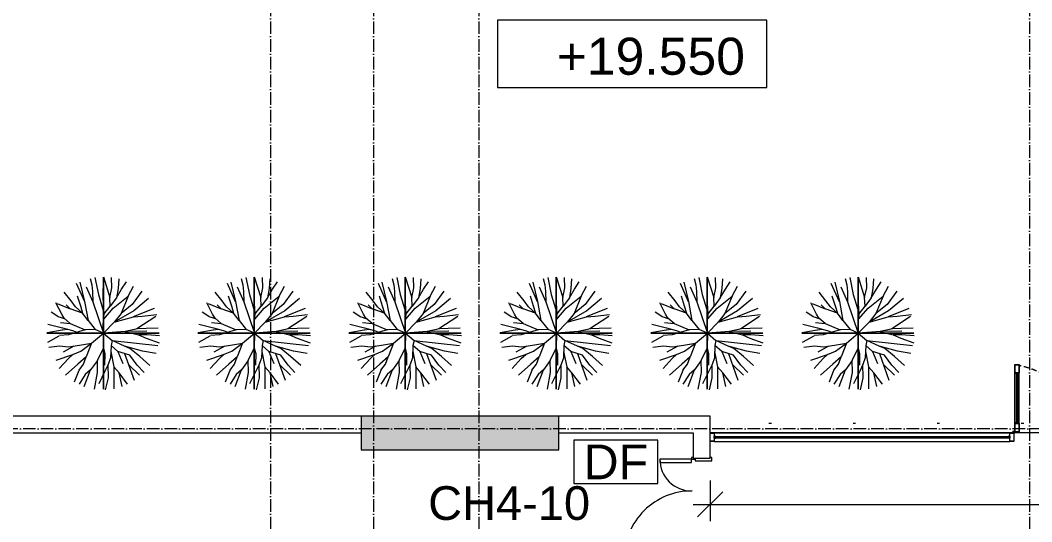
# Model space of a CAD drawing. Header units: millimetres. Extents: x -20215 to 101892, y -17414 to 45470.
# Drawn here: x 4999 to 17026, y 10345 to 16300 of the extents above; entities that cross this region are included whole.
import ezdxf
from ezdxf.enums import TextEntityAlignment as Align

# ---------------------------------------------------------------- set-up
doc = ezdxf.new("R2010")
doc.units = ezdxf.units.MM
doc.linetypes.add('Grid Line', pattern=[4.2, 3, -0.6, 0, -0.6])
doc.linetypes.add('HIDDEN2', pattern=[4.7625, 3.175, -1.5875])
for name, color, linetype, lineweight in [('CHU', 181, 'Continuous', 5), ('CUA', 31, 'Continuous', 9), ('DIM', 1, 'Continuous', 5), ('G-ANNO-DIMS', 111, 'Continuous', 5), ('G-IMPT', 8, 'Continuous', 5), ('L-SITE', 91, 'Continuous', 5), ('NET-CAT', 3, 'Continuous', 15), ('NET-THAY', 2, 'Continuous', 9), ('TRUC', 225, 'Continuous', 5), ('X-COT HAM$0$LC.HA', 8, 'Continuous', 9), ('Y-GHI CHU PCCC$0$Z-CT1-GHI CHU TT$0$KI-HIEU', 6, 'Continuous', 13)]:
    doc.layers.add(name, color=color, linetype=linetype, lineweight=lineweight)
doc.styles.add('Arial_1', font='arial_0.ttf', dxfattribs={"height": 400})
doc.styles.add('Arial_3', font='arial_0.ttf', dxfattribs={"height": 440})
doc.styles.add('Arial_5', font='arial_0.ttf', dxfattribs={"height": 400})
doc.styles.add('Y-GHI CHU PCCC$0$Arial', font='arial_0.ttf')
doc.dimstyles.new('Diagonal_-_2mm_Arial', dxfattribs={"dimscale": 304.8, "dimtxt": 408.10376, "dimasz": 0.984252, "dimexe": 0.656168, "dimexo": 4.593176, "dimgap": 0.098425, "dimtad": 1, "dimdec": 0, "dimzin": 0, "dimdsep": 46, "dimtxsty": 'Arial_1', "dimblk1": 'OBLIQUE', "dimblk2": 'OBLIQUE', "dimsah": 1, "dimcen": 0.09, "dimdle": 0.656168, "dimazin": 0, "dimtfac": 1, "dimtdec": 4, "dimtix": 1, "dimtmove": 0, "dimatfit": 3, "dimfxl": 0, "dimtvp": 1, "dimtolj": 1, "dimtzin": 0, "dimlwd": 9, "dimlwe": 9, "dimarcsym": 0})

# ---------------------------------------------------------------- blocks, each defined once
blk = doc.blocks.new('ALC1807-ASCENT PLAZA-KET CAU_rvt-1-MẶT BẰNG TẦNG 4')
at = {"layer": 'X-COT HAM$0$LC.HA'}
h = blk.add_hatch(color=256, dxfattribs=at)
h.dxf.hatch_style = 1
h.paths.add_polyline_path([(9051, 11600), (9051, 11200), (11401, 11200), (11401, 11600)])
at = {"ltscale": 1000}
blk.add_lwpolyline([(9051, 11600), (9051, 11200), (11401, 11200), (11401, 11600)], close=True, dxfattribs=at)
blk = doc.blocks.new('CUA VAO CAN HO - Type 1-V37-MẶT BẰNG TẦNG 4')
at = {"layer": 'CUA'}
for p, q in [((-488, 922), (-448, 922)), ((-488, 122), (-488, 922)), ((-448, 922), (-448, 122)), ((650, 499), (650, 122)), ((690, 499), (650, 499)), ((690, 122), (690, 499)), ((-448, 122), (-488, 122)), ((650, 122), (690, 122))]:
    blk.add_line(p, q, dxfattribs=at)
at = {"layer": 'CUA', "lineweight": 5}
for p, q in [((-489, 122), (-509, 122)), ((-509, 122), (-509, 102)), ((-489, 81), (-489, 122)), ((711, 122), (691, 122)), ((691, 122), (691, 81)), ((711, 102), (711, 122)), ((-469, 81), (-489, 81)), ((-469, -118), (-469, 81)), ((691, 81), (671, 81)), ((671, 81), (671, -118)), ((-509, -98), (-509, -118)), ((-509, -118), (-469, -118)), ((671, -118), (711, -118)), ((711, -118), (711, -98))]:
    blk.add_line(p, q, dxfattribs=at)
for centre, radius, start, end in [((-488, 122), 800, 359.5, 90), ((690, 122), 377, 90, 180.5)]:
    blk.add_arc(centre, radius, start, end, dxfattribs=at)
blk = doc.blocks.new('CAY XANH 1 - new block_dwg_110_植栽_中_高木 - 落葉1_φ4000_H5500-1445069-IDEA-4th Storey - Detail-1404438-MẶT BẰNG TẦNG 4')
at = {"layer": 'G-IMPT'}
for p, q in [((-667, 1111), (-958, 1760)), ((879, 1317), (625, 696)), ((-1850, 759), (-1578, 578)), ((1796, 880), (1057, 580)), ((-1570, 578), (-1398, 529)), ((1855, 599), (1188, 159)), ((-2000, 33), (-1462, 119)), ((-1453, 121), (-1278, 144)), ((-1975, -315), (-1571, -88)), ((1923, -449), (303, -262)), ((1984, -88), (1545, -58)), ((-1423, -653), (-1041, -445)), ((1097, -1672), (762, -724)), ((-1024, -1718), (-864, -1308)), ((855, -1808), (552, -1405)), ((1278, -1483), (902, -1122))]:
    blk.add_line(p, q, dxfattribs=at)
at = {"layer": 'G-IMPT', "flags": 128}
for points in [[(-838, 1808), (-670, 1129), (-546, 458), (-743, 713), (-989, 932), (-1147, 1149), (-1389, 1451)], [(-472, 1941), (-408, 1715), (-389, 1474), (-379, 1110)], [(-306, 1976), (-181, 1368), (30, 691), (242, 956)], [(-5, 2000), (224, 1272), (298, 1613), (285, 1980)], [(541, 1934), (518, 1586), (459, 1252), (641, 1557), (813, 1820)], [(-615, 1645), (-379, 1110), (0, 0), (-295, 133)], [(1939, 182), (1516, 167), (1206, 162), (773, 64), (0, 0), (-10, 303), (30, 691), (-10, 1257), (-10, 1592)], [(1364, 1487), (1021, 1024), (625, 696), (384, 396), (0, 0), (305, -251), (268, -432)], [(10, 497), (348, 890), (879, 1317), (1065, 1665)], [(-1522, 376), (-1182, 348), (-1399, 530), (-1482, 672), (-1685, 1077)], [(-934, 1324), (-819, 978), (-743, 713), (-1182, 862)], [(459, 1252), (242, 956), (224, 1272)], [(1602, 1227), (1074, 790), (384, 396), (1064, 582), (1374, 607), (1887, 662)], [(-1640, 1059), (-1182, 862), (-1319, 1008)], [(-546, 458), (-295, 133), (-645, 125)], [(-1974, 319), (-1451, 187), (-1104, 101), (-945, 37)], [(-1683, -957), (-1092, -755), (-807, -637), (-423, -352), (0, 0), (-5, -527)], [(-1182, 348), (-645, 125), (-1245, -52), (-1564, -80)], [(1538, 78), (773, 64), (1241, -50)], [(-1938, -494), (-1560, -440), (-1235, -475), (-846, -416), (-423, -352), (-610, -834), (-905, -1095), (-1342, -1483)], [(1865, -721), (1389, -632), (743, -453), (305, -251)], [(1534, -57), (1241, -50), (1512, -168), (1971, -338)], [(-217, -960), (-5, -527), (44, -720), (39, -1126)], [(508, -651), (268, -432), (248, -870), (165, -1101)], [(258, -651), (365, -1191), (365, -1967)], [(1438, -1391), (1191, -1135), (931, -773), (508, -651), (685, -1070)], [(1640, -1145), (1284, -817), (935, -541), (743, -453)], [(-1567, -1243), (-1244, -895), (-1077, -745)], [(-867, -1310), (-703, -1095), (-608, -832)], [(-321, -1974), (-207, -1385), (-217, -960), (-458, -1297)], [(-682, -1880), (-458, -1297), (-645, -1459), (-866, -1803)], [(76, -1999), (175, -1573), (165, -1101), (52, -1342), (-170, -1795)], [(659, -1888), (552, -1405), (365, -1191)]]:
    blk.add_lwpolyline(points, dxfattribs=at)
blk = doc.blocks.new('CAY XANH 1 - new block_dwg-1404437-MẶT BẰNG TẦNG 4')
at = {"xscale": 0.5, "yscale": 0.5, "zscale": 0.5}
blk.add_blockref('CAY XANH 1 - new block_dwg_110_植栽_中_高木 - 落葉1_φ4000_H5500-1445069-IDEA-4th Storey - Detail-1404438-MẶT BẰNG TẦNG 4', (-494874, 495980), dxfattribs=at)
blk = doc.blocks.new('CAY XANH 1 - CAY XANH_dwg-1404436-MẶT BẰNG TẦNG 4')
at = {"layer": 'G-IMPT'}
for p, q in [((28746.5, 0), (28733, 0)), ((28788.3, 0), (28770.7, 0)), ((28931.4, 0), (28921.9, 0)), ((29155.3, 0), (29164.1, 0))]:
    blk.add_line(p, q, dxfattribs=at)
at = {"layer": 'G-IMPT', "flags": 128}
for points in [[(28694.1, 0), (28684.6, 0), (28661.3, 0), (28659.4, 0), (28644, 0), (28634.5, 0), (28611.2, 0), (28603.7, 0), (28594.2, 0), (28603.7, 0), (28609.6, 0), (28592.2, 0), (28570.9, 0), (28578.4, 0), (28603.7, 0), (28662, 0), (28642.6, 0), (28600.1, 0), (28579.1, 0), (28609.9, 0), (28604, 0), (28575.2, 0), (28563.7, 0), (28584.7, 0), (28609.9, 0), (28613.8, 0), (28600.1, 0), (28611.8, 0), (28638.7, 0), (28677.6, 0), (28708.4, 0), (28713.9, 0), (28725.7, 0), (28715.9, 0), (28712.3, 0), (28702.5, 0), (28691, 0), (28706.4, 0), (28731.3, 0), (28735.2, 0), (28750.6, 0), (28756.5, 0), (28781.4, 0), (28806.3, 0), (28821.7, 0), (28833.5, 0), (28837.1, 0), (28862.3, 0), (28883.3, 0), (28898.7, 0), (28916, 0), (28931.4, 0)], [(28647.5, 0), (28660.7, 0), (28678.3, 0), (28673.9, 0), (28669.5, 0), (28647.5, 0)], [(29039.2, 0), (29014.3, 0), (28989.4, 0), (28974, 0), (28975.7, 0), (28958.6, 0), (28943.2, 0), (28925.9, 0), (28918, 0), (28931.4, 0), (28920, 0), (28895.1, 0), (28877.7, 0), (28821.5, 0), (28814, 0), (28794.6, 0), (28769.7, 0), (28707.5, 0), (28715.4, 0), (28722.9, 0), (28717.3, 0), (28707.5, 0), (28702, 0), (28694.1, 0)], [(28752.4, 0), (28737, 0), (28715.7, 0)], [(28715.7, 0), (28725.2, 0), (28721.6, 0), (28735, 0), (28740.6, 0), (28746.5, 0), (28765.8, 0), (28752.4, 0)], [(28733, 0), (28738.9, 0), (28756, 0), (28765.8, 0), (28771.4, 0), (28775.3, 0), (28781.2, 0), (28788.7, 0), (28792.7, 0), (28732.7, 0)], [(28732.7, 0), (28740.3, 0), (28815.9, 0), (28825.4, 0), (28881.6, 0), (28895.1, 0), (28898.7, 0), (28889.2, 0), (28895.1, 0), (28904.6, 0), (28921.9, 0), (28927.8, 0)], [(28763.8, 0), (28748.4, 0), (28746.5, 0)], [(28785.1, 0), (28788.7, 0), (28790.7, 0), (28785.1, 0), (28763.8, 0)], [(28770.7, 0), (28768.5, 0), (28779.5, 0), (28788.3, 0)], [(28817.6, 0), (28796.6, 0), (28785.1, 0)], [(28921.9, 0), (28908.5, 0), (28910.5, 0), (28893.1, 0), (28898.7, 0), (28893.1, 0), (28867.9, 0), (28812, 0)], [(28812, 0), (28823.5, 0), (28817.6, 0)], [(28927.8, 0), (28939.3, 0), (28941.3, 0), (28946.8, 0), (28956.7, 0), (28933.4, 0), (28921.9, 0), (28931.4, 0), (28946.8, 0), (28962.2, 0), (28970.1, 0), (28981.6, 0), (28995, 0)], [(29091.3, 0), (29110.6, 0), (29116.2, 0), (29106.7, 0), (29089.3, 0), (29081.8, 0), (29072, 0), (29058.5, 0), (29037.2, 0), (29033.6, 0), (29018.2, 0), (29008.4, 0), (29002.8, 0), (28997, 0), (28983.5, 0), (28966.2, 0), (28958.6, 0), (28956.7, 0), (28939.3, 0), (28921.9, 0)], [(28921.9, 0), (28931.4, 0), (28933.4, 0), (28943.2, 0), (28956.7, 0), (28954.7, 0), (28958.6, 0), (28975.7, 0), (28981.6, 0), (28987.5, 0), (29004.8, 0), (29037.2, 0), (29047.1, 0), (29053, 0), (29041.2, 0), (29043.1, 0), (29051, 0), (29068.4, 0)], [(28995, 0), (29010.4, 0), (29025.8, 0), (29020.2, 0), (29006.5, 0)], [(29006.5, 0), (29025.8, 0), (29029.7, 0), (29018.2, 0), (29025.8, 0), (29045.1, 0), (29053, 0), (29062.5, 0), (29070, 0), (29083.8, 0), (29108.7, 0), (29114.5, 0)], [(29312.7, 0), (29293.4, 0), (29302.9, 0), (29316.3, 0), (29320.3, 0), (29302.9, 0), (29285.5, 0), (29262.6, 0), (29270.1, 0), (29304.9, 0), (29312.7, 0), (29304.9, 0), (29297.3, 0), (29281.9, 0), (29327.3, 0), (29348.6, 0), (29330.1, 0), (29343.5, 0), (29390.9, 0), (29381.4, 0), (29362, 0), (29366, 0), (29373.5, 0), (29352.5, 0), (29344.7, 0), (29331.2, 0), (29311.9, 0), (29298.5, 0), (29229.9, 0), (29212.5, 0), (29205, 0), (29176.1, 0), (29168.3, 0), (29150.9, 0), (29145.3, 0), (29160.7, 0), (29174.2, 0), (29170.2, 0), (29152.9, 0), (29145.3, 0), (29102.8, 0), (29106.7, 0), (29070, 0), (29043.1, 0), (29037.2, 0)], [(29037.2, 0), (29058.5, 0), (29072, 0), (29087.4, 0), (29099.2, 0), (29089.3, 0), (29075.9, 0), (29068.4, 0), (29104.7, 0), (29116.2, 0)], [(29116.2, 0), (29091.3, 0), (29083.8, 0), (29070, 0), (29049, 0), (29039.2, 0)], [(29068.4, 0), (29056.6, 0), (29060.5, 0), (29112.3, 0), (29147, 0), (29158.4, 0), (29135.5, 0), (29131.6, 0), (29147, 0), (29162.4, 0), (29169.9, 0), (29187.3, 0), (29195.1, 0), (29222, 0), (29233.5, 0), (29256.7, 0), (29210.9, 0), (29220.4, 0), (29208.6, 0), (29224, 0), (29237.7, 0), (29247.2, 0), (29260.6, 0), (29268.5, 0), (29283.9, 0), (29299.3, 0), (29312.7, 0)], [(29114.5, 0), (29100.8, 0), (29091.3, 0)], [(29160.7, 0), (29147, 0), (29133.5, 0), (29139.4, 0), (29162.4, 0), (29170.2, 0), (29154.8, 0)], [(29164.1, 0), (29172.9, 0), (29179.5, 0), (29192.7, 0), (29186.1, 0), (29150.9, 0), (29144.3, 0), (29137.8, 0), (29144.3, 0), (29155.3, 0)], [(29154.8, 0), (29162.4, 0), (29181.7, 0), (29191.5, 0), (29185.6, 0), (29212.5, 0), (29224, 0), (29205, 0), (29199.1, 0), (29177.8, 0), (29179.7, 0)], [(29179.7, 0), (29174.2, 0), (29160.7, 0)], [(29221.3, 0), (29199.3, 0), (29186.1, 0), (29199.3, 0)], [(29199.3, 0), (29210.3, 0), (29230.1, 0), (29241.1, 0), (29283.4, 0), (29301, 0), (29296.6, 0), (29238.9, 0), (29241.1, 0), (29225.7, 0), (29221.3, 0)]]:
    blk.add_lwpolyline(points, dxfattribs=at)
for points in [[(28645.7, 0), (28641.3, 0), (28706.9, 0), (28676.5, 0), (28672.1, 0), (28685.3, 0), (28676.5, 0)], [(28690.8, 0), (28669.5, 0), (28662, 0), (28675.4, 0), (28681, 0), (28698.3, 0), (28700.3, 0)], [(28737.7, 0), (28750.9, 0), (28759.7, 0), (28755.3, 0), (28737.7, 0), (28711.3, 0), (28700.3, 0), (28698.1, 0), (28715.7, 0), (28717.9, 0), (28722.3, 0), (28739.9, 0)], [(28785.9, 0), (28783.7, 0), (28768.3, 0), (28757.3, 0), (28752.9, 0), (28748.5, 0), (28768.3, 0), (28777.1, 0)], [(28904.6, 0), (28915.6, 0), (28871.6, 0), (28805.9, 0), (28810.3, 0), (28803.7, 0), (28873.8, 0), (28882.6, 0)], [(28871.6, 0), (28858.4, 0), (28851.8, 0), (28862.8, 0)], [(28898, 0), (28909, 0), (28928.8, 0), (28931, 0), (28935.4, 0), (28942, 0), (28931, 0), (28909, 0), (28880.4, 0)], [(28926.6, 0), (28942, 0), (28957.4, 0), (28950.8, 0), (28975, 0), (28957.4, 0), (28948.6, 0), (28915.6, 0)], [(28970.6, 0), (28975, 0), (28957.4, 0), (28942, 0), (28955.2, 0), (28950.8, 0)], [(29036.6, 0), (29043.2, 0), (29045.4, 0), (29025.6, 0), (29023.4, 0)], [(29118, 0), (29115.8, 0), (29135.6, 0), (29140, 0), (29129, 0)], [(29157.5, 0), (29161.9, 0), (29190.5, 0), (29194.9, 0), (29192.7, 0), (29205.9, 0), (29225.7, 0), (29219.1, 0), (29205.9, 0), (29203.7, 0), (29192.7, 0), (29164.1, 0)], [(29287, 0), (29239.4, 0), (29231.8, 0), (29294.6, 0), (29300.5, 0), (29319.8, 0), (29304.4, 0)]]:
    blk.add_lwpolyline(points, close=True, dxfattribs=at)
blk = doc.blocks.new('CAY XANH 1 - CAY XANH_dwg-1404435-MẶT BẰNG TẦNG 4')
at = {"layer": 'G-IMPT'}
for p, q in [((0, -28746.5), (0, -28733)), ((0, -28788.3), (0, -28770.7)), ((0, -28931.4), (0, -28921.9)), ((0, -29155.3), (0, -29164.1))]:
    blk.add_line(p, q, dxfattribs=at)
at = {"layer": 'G-IMPT', "flags": 128}
for points in [[(0, -28694.1), (0, -28684.6), (0, -28661.3), (0, -28659.4), (0, -28644), (0, -28634.5), (0, -28611.2), (0, -28603.7), (0, -28594.2), (0, -28603.7), (0, -28609.6), (0, -28592.2), (0, -28570.9), (0, -28578.4), (0, -28603.7), (0, -28662), (0, -28642.6), (0, -28600.1), (0, -28579.1), (0, -28609.9), (0, -28604), (0, -28575.2), (0, -28563.7), (0, -28584.7), (0, -28609.9), (0, -28613.8), (0, -28600.1), (0, -28611.8), (0, -28638.7), (0, -28677.6), (0, -28708.4), (0, -28713.9), (0, -28725.7), (0, -28715.9), (0, -28712.3), (0, -28702.5), (0, -28691), (0, -28706.4), (0, -28731.3), (0, -28735.2), (0, -28750.6), (0, -28756.5), (0, -28781.4), (0, -28806.3), (0, -28821.7), (0, -28833.5), (0, -28837.1), (0, -28862.3), (0, -28883.3), (0, -28898.7), (0, -28916), (0, -28931.4)], [(0, -28647.5), (0, -28660.7), (0, -28678.3), (0, -28673.9), (0, -28669.5), (0, -28647.5)], [(0, -29039.2), (0, -29014.3), (0, -28989.4), (0, -28974), (0, -28975.7), (0, -28958.6), (0, -28943.2), (0, -28925.9), (0, -28918), (0, -28931.4), (0, -28920), (0, -28895.1), (0, -28877.7), (0, -28821.5), (0, -28814), (0, -28794.6), (0, -28769.7), (0, -28707.5), (0, -28715.4), (0, -28722.9), (0, -28717.3), (0, -28707.5), (0, -28702), (0, -28694.1)], [(0, -28752.4), (0, -28737), (0, -28715.7)], [(0, -28715.7), (0, -28725.2), (0, -28721.6), (0, -28735), (0, -28740.6), (0, -28746.5), (0, -28765.8), (0, -28752.4)], [(0, -28733), (0, -28738.9), (0, -28756), (0, -28765.8), (0, -28771.4), (0, -28775.3), (0, -28781.2), (0, -28788.7), (0, -28792.7), (0, -28732.7)], [(0, -28732.7), (0, -28740.3), (0, -28815.9), (0, -28825.4), (0, -28881.6), (0, -28895.1), (0, -28898.7), (0, -28889.2), (0, -28895.1), (0, -28904.6), (0, -28921.9), (0, -28927.8)], [(0, -28763.8), (0, -28748.4), (0, -28746.5)], [(0, -28785.1), (0, -28788.7), (0, -28790.7), (0, -28785.1), (0, -28763.8)], [(0, -28770.7), (0, -28768.5), (0, -28779.5), (0, -28788.3)], [(0, -28817.6), (0, -28796.6), (0, -28785.1)], [(0, -28921.9), (0, -28908.5), (0, -28910.5), (0, -28893.1), (0, -28898.7), (0, -28893.1), (0, -28867.9), (0, -28812)], [(0, -28812), (0, -28823.5), (0, -28817.6)], [(0, -28927.8), (0, -28939.3), (0, -28941.3), (0, -28946.8), (0, -28956.7), (0, -28933.4), (0, -28921.9), (0, -28931.4), (0, -28946.8), (0, -28962.2), (0, -28970.1), (0, -28981.6), (0, -28995)], [(0, -29091.3), (0, -29110.6), (0, -29116.2), (0, -29106.7), (0, -29089.3), (0, -29081.8), (0, -29072), (0, -29058.5), (0, -29037.2), (0, -29033.6), (0, -29018.2), (0, -29008.4), (0, -29002.8), (0, -28997), (0, -28983.5), (0, -28966.2), (0, -28958.6), (0, -28956.7), (0, -28939.3), (0, -28921.9)], [(0, -28921.9), (0, -28931.4), (0, -28933.4), (0, -28943.2), (0, -28956.7), (0, -28954.7), (0, -28958.6), (0, -28975.7), (0, -28981.6), (0, -28987.5), (0, -29004.8), (0, -29037.2), (0, -29047.1), (0, -29053), (0, -29041.2), (0, -29043.1), (0, -29051), (0, -29068.4)], [(0, -28995), (0, -29010.4), (0, -29025.8), (0, -29020.2), (0, -29006.5)], [(0, -29006.5), (0, -29025.8), (0, -29029.7), (0, -29018.2), (0, -29025.8), (0, -29045.1), (0, -29053), (0, -29062.5), (0, -29070), (0, -29083.8), (0, -29108.7), (0, -29114.5)], [(0, -29312.7), (0, -29293.4), (0, -29302.9), (0, -29316.3), (0, -29320.3), (0, -29302.9), (0, -29285.5), (0, -29262.6), (0, -29270.1), (0, -29304.9), (0, -29312.7), (0, -29304.9), (0, -29297.3), (0, -29281.9), (0, -29327.3), (0, -29348.6), (0, -29330.1), (0, -29343.5), (0, -29390.9), (0, -29381.4), (0, -29362), (0, -29366), (0, -29373.5), (0, -29352.5), (0, -29344.7), (0, -29331.2), (0, -29311.9), (0, -29298.5), (0, -29229.9), (0, -29212.5), (0, -29205), (0, -29176.1), (0, -29168.3), (0, -29150.9), (0, -29145.3), (0, -29160.7), (0, -29174.2), (0, -29170.2), (0, -29152.9), (0, -29145.3), (0, -29102.8), (0, -29106.7), (0, -29070), (0, -29043.1), (0, -29037.2)], [(0, -29037.2), (0, -29058.5), (0, -29072), (0, -29087.4), (0, -29099.2), (0, -29089.3), (0, -29075.9), (0, -29068.4), (0, -29104.7), (0, -29116.2)], [(0, -29116.2), (0, -29091.3), (0, -29083.8), (0, -29070), (0, -29049), (0, -29039.2)], [(0, -29068.4), (0, -29056.6), (0, -29060.5), (0, -29112.3), (0, -29147), (0, -29158.4), (0, -29135.5), (0, -29131.6), (0, -29147), (0, -29162.4), (0, -29169.9), (0, -29187.3), (0, -29195.1), (0, -29222), (0, -29233.5), (0, -29256.7), (0, -29210.9), (0, -29220.4), (0, -29208.6), (0, -29224), (0, -29237.7), (0, -29247.2), (0, -29260.6), (0, -29268.5), (0, -29283.9), (0, -29299.3), (0, -29312.7)], [(0, -29114.5), (0, -29100.8), (0, -29091.3)], [(0, -29160.7), (0, -29147), (0, -29133.5), (0, -29139.4), (0, -29162.4), (0, -29170.2), (0, -29154.8)], [(0, -29164.1), (0, -29172.9), (0, -29179.5), (0, -29192.7), (0, -29186.1), (0, -29150.9), (0, -29144.3), (0, -29137.8), (0, -29144.3), (0, -29155.3)], [(0, -29154.8), (0, -29162.4), (0, -29181.7), (0, -29191.5), (0, -29185.6), (0, -29212.5), (0, -29224), (0, -29205), (0, -29199.1), (0, -29177.8), (0, -29179.7)], [(0, -29179.7), (0, -29174.2), (0, -29160.7)], [(0, -29221.3), (0, -29199.3), (0, -29186.1), (0, -29199.3)], [(0, -29199.3), (0, -29210.3), (0, -29230.1), (0, -29241.1), (0, -29283.4), (0, -29301), (0, -29296.6), (0, -29238.9), (0, -29241.1), (0, -29225.7), (0, -29221.3)]]:
    blk.add_lwpolyline(points, dxfattribs=at)
for points in [[(0, -28645.7), (0, -28641.3), (0, -28706.9), (0, -28676.5), (0, -28672.1), (0, -28685.3), (0, -28676.5)], [(0, -28690.8), (0, -28669.5), (0, -28662), (0, -28675.4), (0, -28681), (0, -28698.3), (0, -28700.3)], [(0, -28737.7), (0, -28750.9), (0, -28759.7), (0, -28755.3), (0, -28737.7), (0, -28711.3), (0, -28700.3), (0, -28698.1), (0, -28715.7), (0, -28717.9), (0, -28722.3), (0, -28739.9)], [(0, -28785.9), (0, -28783.7), (0, -28768.3), (0, -28757.3), (0, -28752.9), (0, -28748.5), (0, -28768.3), (0, -28777.1)], [(0, -28904.6), (0, -28915.6), (0, -28871.6), (0, -28805.9), (0, -28810.3), (0, -28803.7), (0, -28873.8), (0, -28882.6)], [(0, -28871.6), (0, -28858.4), (0, -28851.8), (0, -28862.8)], [(0, -28898), (0, -28909), (0, -28928.8), (0, -28931), (0, -28935.4), (0, -28942), (0, -28931), (0, -28909), (0, -28880.4)], [(0, -28926.6), (0, -28942), (0, -28957.4), (0, -28950.8), (0, -28975), (0, -28957.4), (0, -28948.6), (0, -28915.6)], [(0, -28970.6), (0, -28975), (0, -28957.4), (0, -28942), (0, -28955.2), (0, -28950.8)], [(0, -29036.6), (0, -29043.2), (0, -29045.4), (0, -29025.6), (0, -29023.4)], [(0, -29118), (0, -29115.8), (0, -29135.6), (0, -29140), (0, -29129)], [(0, -29157.5), (0, -29161.9), (0, -29190.5), (0, -29194.9), (0, -29192.7), (0, -29205.9), (0, -29225.7), (0, -29219.1), (0, -29205.9), (0, -29203.7), (0, -29192.7), (0, -29164.1)], [(0, -29287), (0, -29239.4), (0, -29231.8), (0, -29294.6), (0, -29300.5), (0, -29319.8), (0, -29304.4)]]:
    blk.add_lwpolyline(points, close=True, dxfattribs=at)
blk = doc.blocks.new('CAY XANH 1 - CAY XANH 1-1405520-MẶT BẰNG TẦNG 4')
for name, p, xscale, yscale, zscale in [('CAY XANH 1 - new block_dwg-1404437-MẶT BẰNG TẦNG 4', (331763, -332504), 0.6703958691910499, 0.6703958691910499, 0.6703958691910499), ('CAY XANH 1 - CAY XANH_dwg-1404435-MẶT BẰNG TẦNG 4', (0, 46610), 1.608504446305672, 1.608504446305672, 1.608504446305672), ('CAY XANH 1 - CAY XANH_dwg-1404436-MẶT BẰNG TẦNG 4', (-46721, 0), 1.612196637345681, 1.612196637345681, 1.612196637345681)]:
    blk.add_blockref(name, p, dxfattribs=dict(xscale=xscale, yscale=yscale, zscale=zscale))
blk = doc.blocks.new('Spot Elevations - CODE 1-1678943-MẶT BẰNG TẦNG 4')
at = {"layer": 'G-ANNO-DIMS'}
for p, q in [((10.5, 4), (-5.5, 4)), ((-5.5, 4), (-5.5, 0)), ((10.5, 0), (10.5, 4)), ((-5.5, 0), (10.5, 0))]:
    blk.add_line(p, q, dxfattribs=at)
blk = doc.blocks.new('_Oblique')
at = {"color": 0, "linetype": 'ByBlock', "lineweight": -2}
blk.add_line((-0.5, -0.5), (0.5, 0.5), dxfattribs=at)
blk = doc.blocks.new('DIMBLOCK95-MẶT BẰNG TẦNG 4')
at = {"layer": 'Defpoints', "color": 0, "transparency": 16777216}
for p in [(31201, 12564), (13201, 12235), (31201, 10552)]:
    blk.add_point(p, dxfattribs=at)
at = {"layer": 'DIM', "color": 0, "lineweight": 9, "transparency": 16777216}
for p, q in [((31201, 11164), (31201, 10352)), ((13201, 10835), (13201, 10352)), ((13001, 10552), (31401, 10552))]:
    blk.add_line(p, q, dxfattribs=at)
at = {"layer": 'DIM', "color": 0, "lineweight": 9, "transparency": 16777216, "xscale": 300, "yscale": 300, "zscale": 300, "rotation": 180}
blk.add_blockref('_Oblique', (13201, 10552), dxfattribs=at)
at = {"layer": 'DIM', "color": 0, "lineweight": 9, "transparency": 16777216, "xscale": 300, "yscale": 300, "zscale": 300}
blk.add_blockref('_Oblique', (31201, 10552), dxfattribs=at)
at = {"layer": 'DIM', "color": 0, "lineweight": 9, "transparency": 16777216, "insert": (22201, 10786), "char_height": 400, "attachment_point": 5, "style": 'Arial_1'}
blk.add_mtext('\\A1;18000', dxfattribs=at)
blk = doc.blocks.new('*U457')
for p, q in [((-788, 112), (-788, 712)), ((-771, 699, 0), (-771, 126, 0)), ((-754, 699, 0), (-754, 126, 0)), ((-738, 112), (-738, 712)), ((737, 112), (737, 712)), ((754, 699, 0), (754, 126, 0)), ((771, 699, 0), (771, 126, 0)), ((788, 112), (788, 712)), ((-4362, 0, 0), (-850, 0, 0)), ((1238, 0, 0), (850, 0, 0)), ((-4362, -100, 0), (-850, -100, 0)), ((-4349, -42, 0), (-863, -42, 0)), ((-4349, -58, 0), (-863, -58, 0)), ((1238, -100, 0), (850, -100, 0)), ((1225, -42, 0), (863, -42, 0)), ((1225, -58, 0), (863, -58, 0))]:
    blk.add_line(p, q)
at = {"color": 1}
for p, q in [((-763, 119, 0), (-763, 706, 0)), ((762, 119, 0), (762, 706, 0)), ((-857, -50, 0), (-4356, -50, 0)), ((857, -50, 0), (1231, -50, 0))]:
    blk.add_line(p, q, dxfattribs=at)
at = {"ltscale": 100}
for p, q in [((-4362, -61, 0), (-4362, -39, 0)), ((-4362, -61, 0), (-4362, -39, 0)), ((-850, -61, 0), (-850, -39, 0)), ((-850, -61, 0), (-850, -39, 0)), ((850, -61, 0), (850, -39, 0)), ((850, -61, 0), (850, -39, 0)), ((1238, -61, 0), (1238, -39, 0)), ((1238, -61, 0), (1238, -39, 0))]:
    blk.add_line(p, q, dxfattribs=at)
for points in [[(-738, 712), (-788, 712), (-788, 812), (-738, 812)], [(-740, 714), (-786, 714), (-786, 810), (-740, 810)], [(737, 712), (788, 712), (788, 812), (737, 812)], [(740, 714), (786, 714), (786, 810), (740, 810)], [(-4412, -100), (-4412, 0), (-4362, 0), (-4362, -100)], [(-850, 0), (-800, 0), (-800, -100), (-850, -100)], [(-738, 12), (-788, 12), (-788, 112), (-738, 112)], [(-740, 14), (-786, 14), (-786, 110), (-740, 110)], [(737, 12), (788, 12), (788, 112), (737, 112)], [(740, 14), (786, 14), (786, 110), (740, 110)], [(850, 0), (800, 0), (800, -100), (850, -100)], [(1288, -100), (1288, 0), (1238, 0), (1238, -100)], [(-4410, -98), (-4410, -2), (-4364, -2), (-4364, -98)], [(-848, -2), (-802, -2), (-802, -98), (-848, -98)], [(848, -2), (802, -2), (802, -98), (848, -98)], [(1286, -98), (1286, -2), (1240, -2), (1240, -98)]]:
    blk.add_lwpolyline(points, close=True)
for points in [[(687, 662), (697, 662), (697, 757), (728, 757, -0.063254), (727, 760), (727, 765, -0.063254), (728, 767), (687, 767), (687, 757)], [(737, 775), (737, 750, -0.414214), (727, 760), (727, 765, -0.414214)], [(788, 775), (788, 750, 0.414214), (798, 760), (798, 765, 0.414214)], [(838, 662), (828, 662), (828, 757), (797, 757, 0.063254), (798, 760), (798, 765, 0.063254), (797, 767), (838, 767), (838, 757)]]:
    blk.add_lwpolyline(points, format="xyb", close=True)
at = {"elevation": 0}
for points in [[(-752, 712), (-774, 712), (-774, 700, 0.414214), (-773, 699), (-770, 699, 0.414214), (-769, 700, 0.414214), (-770, 700), (-772, 700, -0.414214), (-773, 701), (-773, 711, -0.414214), (-772, 711), (-753, 711, -0.414214), (-753, 711), (-753, 701, -0.414214), (-753, 700), (-756, 700, 0.414214), (-756, 700, 0.414214), (-756, 699), (-752, 699, 0.414214), (-752, 700), (-752, 712)], [(752, 712), (774, 712), (774, 700, -0.414214), (773, 699), (770, 699, -0.414214), (769, 700, -0.414214), (770, 700), (772, 700, 0.414214), (772, 701), (772, 711, 0.414214), (772, 711), (753, 711, 0.414214), (752, 711), (752, 701, 0.414214), (753, 700), (756, 700, -0.414214), (756, 700, -0.414214), (756, 699), (752, 699, -0.414214), (752, 700), (752, 712)], [(-4362, -39), (-4362, -61), (-4350, -61, 0.414214), (-4349, -61), (-4349, -57, 0.414214), (-4350, -57, 0.414214), (-4350, -57), (-4350, -60, -0.414214), (-4351, -60), (-4361, -60, -0.414214), (-4361, -60), (-4361, -41, -0.414214), (-4361, -40), (-4351, -40, -0.414214), (-4350, -41), (-4350, -43, 0.414214), (-4350, -44, 0.414214), (-4349, -43), (-4349, -40, 0.414214), (-4350, -39), (-4362, -39)], [(-850, -39), (-850, -61), (-863, -61, -0.414214), (-863, -61), (-863, -57, -0.414214), (-863, -57, -0.414214), (-862, -57), (-862, -60, 0.414214), (-862, -60), (-852, -60, 0.414214), (-851, -60), (-851, -41, 0.414214), (-852, -40), (-862, -40, 0.414214), (-862, -41), (-862, -43, -0.414214), (-863, -44, -0.414214), (-863, -43), (-863, -40, -0.414214), (-863, -39), (-850, -39)], [(850, -39), (850, -61), (863, -61, 0.414214), (863, -61), (863, -57, 0.414214), (863, -57, 0.414214), (862, -57), (862, -60, -0.414214), (862, -60), (852, -60, -0.414214), (851, -60), (851, -41, -0.414214), (852, -40), (862, -40, -0.414214), (862, -41), (862, -43, 0.414214), (863, -44, 0.414214), (863, -43), (863, -40, 0.414214), (863, -39), (850, -39)], [(1238, -39), (1238, -61), (1225, -61, -0.414214), (1225, -61), (1225, -57, -0.414214), (1225, -57, -0.414214), (1226, -57), (1226, -60, 0.414214), (1226, -60), (1236, -60, 0.414214), (1237, -60), (1237, -41, 0.414214), (1236, -40), (1226, -40, 0.414214), (1226, -41), (1226, -43, -0.414214), (1225, -44, -0.414214), (1225, -43), (1225, -40, -0.414214), (1225, -39), (1238, -39)]]:
    blk.add_lwpolyline(points, format="xyb", dxfattribs=at)
at = {"color": 8, "lineweight": 5, "elevation": 0}
for points in [[(-765, 706, -0.110226), (-765, 706), (-760, 706, -0.110226), (-760, 706, -0.547587), (-760, 702, 0.371535), (-760, 702, -0.207699), (-760, 698, 0.626616), (-760, 697, 0.088099), (-754, 699), (-757, 699), (-757, 702), (-755, 702), (-759, 707, 0.26277), (-759, 707), (-763, 707), (-766, 707, 0.26277), (-766, 707), (-770, 702), (-768, 702), (-768, 699), (-771, 699, 0.088099), (-765, 697, 0.626616), (-765, 698, -0.207699), (-765, 702, 0.371535), (-765, 702, -0.547587)], [(765, 706, 0.110226), (765, 706), (760, 706, 0.110226), (760, 706, 0.547587), (760, 702, -0.371535), (760, 702, 0.207699), (760, 698, -0.626616), (760, 697, -0.088099), (754, 699), (757, 699), (757, 702), (755, 702), (759, 707, -0.26277), (759, 707), (762, 707), (766, 707, -0.26277), (766, 707), (770, 702), (768, 702), (768, 699), (771, 699, -0.088099), (765, 697, -0.626616), (765, 698, 0.207699), (765, 702, -0.371535), (765, 702, 0.547587)], [(-765, 119, 0.110226), (-765, 119), (-760, 119, 0.110226), (-760, 119, 0.547587), (-760, 123, -0.371535), (-760, 123, 0.207699), (-760, 127, -0.626616), (-760, 128, -0.088099), (-754, 126), (-757, 126), (-757, 123), (-755, 123), (-759, 118, -0.26277), (-759, 118), (-763, 118), (-766, 118, -0.26277), (-766, 118), (-770, 123), (-768, 123), (-768, 126), (-771, 126, -0.088099), (-765, 128, -0.626616), (-765, 127, 0.207699), (-765, 123, -0.371535), (-765, 123, 0.547587)], [(765, 119, -0.110226), (765, 119), (760, 119, -0.110226), (760, 119, -0.547587), (760, 123, 0.371535), (760, 123, -0.207699), (760, 127, 0.626616), (760, 128, 0.088099), (754, 126), (757, 126), (757, 123), (755, 123), (759, 118, 0.26277), (759, 118), (762, 118), (766, 118, 0.26277), (766, 118), (770, 123), (768, 123), (768, 126), (771, 126, 0.088099), (765, 128, 0.626616), (765, 127, -0.207699), (765, 123, 0.371535), (765, 123, -0.547587)]]:
    blk.add_lwpolyline(points, format="xyb", close=True, dxfattribs=at)
at = {"color": 1, "elevation": 0}
for points in [[(-760, 119), (-765, 119), (-765, 706), (-760, 706)], [(760, 119), (765, 119), (765, 706), (760, 706)]]:
    blk.add_lwpolyline(points, close=True, dxfattribs=at)
for points in [[(-752, 112), (-774, 112), (-774, 125, -0.414214), (-773, 126), (-770, 126, -0.414214), (-769, 125, -0.414214), (-770, 124), (-772, 124, 0.414214), (-773, 124), (-773, 114, 0.414214), (-772, 114), (-753, 114, 0.414214), (-753, 114), (-753, 124, 0.414214), (-753, 124), (-756, 124, -0.414214), (-756, 125, -0.414214), (-756, 126), (-752, 126, -0.414214), (-752, 125), (-752, 112)], [(752, 112), (774, 112), (774, 125, 0.414214), (773, 126), (770, 126, 0.414214), (769, 125, 0.414214), (770, 124), (772, 124, -0.414214), (772, 124), (772, 114, -0.414214), (772, 114), (753, 114, -0.414214), (752, 114), (752, 124, -0.414214), (753, 124), (756, 124, 0.414214), (756, 125, 0.414214), (756, 126), (752, 126, 0.414214), (752, 125), (752, 112)]]:
    blk.add_lwpolyline(points, format="xyb")
at = {"elevation": 0}
for points in [[(-4362, -41), (-4362, -60)], [(-4362, -41), (-4362, -60)], [(-850, -41), (-850, -60)], [(-850, -41), (-850, -60)], [(850, -41), (850, -60)], [(850, -41), (850, -60)], [(1238, -41), (1238, -60)], [(1238, -41), (1238, -60)]]:
    blk.add_lwpolyline(points, dxfattribs=at)
at = {"color": 8, "lineweight": 5}
for points in [[(-4356, -52, -0.110226), (-4356, -52), (-4356, -48, -0.110226), (-4356, -48, -0.547587), (-4352, -47, 0.371535), (-4352, -47, -0.207699), (-4348, -47, 0.626616), (-4347, -47, 0.088099), (-4349, -42), (-4349, -44), (-4352, -44), (-4352, -43), (-4357, -46, 0.26277), (-4357, -47), (-4357, -50), (-4357, -53, 0.26277), (-4357, -54), (-4352, -57), (-4352, -56), (-4349, -56), (-4349, -58, 0.088099), (-4347, -53, 0.626616), (-4348, -53, -0.207699), (-4352, -53, 0.371535), (-4352, -53, -0.547587)], [(-857, -52, 0.110226), (-857, -52), (-857, -48, 0.110226), (-857, -48, 0.547587), (-860, -47, -0.371535), (-861, -47, 0.207699), (-865, -47, -0.626616), (-865, -47, -0.088099), (-863, -42), (-863, -44), (-860, -44), (-860, -43), (-856, -46, -0.26277), (-855, -47), (-855, -50), (-855, -53, -0.26277), (-856, -54), (-860, -57), (-860, -56), (-863, -56), (-863, -58, -0.088099), (-865, -53, -0.626616), (-865, -53, 0.207699), (-861, -53, -0.371535), (-860, -53, 0.547587)], [(857, -52, -0.110226), (857, -52), (857, -48, -0.110226), (857, -48, -0.547587), (860, -47, 0.371535), (861, -47, -0.207699), (865, -47, 0.626616), (865, -47, 0.088099), (863, -42), (863, -44), (860, -44), (860, -43), (856, -46, 0.26277), (855, -47), (855, -50), (855, -53, 0.26277), (856, -54), (860, -57), (860, -56), (863, -56), (863, -58, 0.088099), (865, -53, 0.626616), (865, -53, -0.207699), (861, -53, 0.371535), (860, -53, -0.547587)], [(1231, -52, 0.110226), (1231, -52), (1231, -48, 0.110226), (1231, -48, 0.547587), (1227, -47, -0.371535), (1227, -47, 0.207699), (1223, -47, -0.626616), (1223, -47, -0.088099), (1225, -42), (1225, -44), (1227, -44), (1227, -43), (1232, -46, -0.26277), (1232, -47), (1232, -50), (1232, -53, -0.26277), (1232, -54), (1227, -57), (1227, -56), (1225, -56), (1225, -58, -0.088099), (1223, -53, -0.626616), (1223, -53, 0.207699), (1227, -53, -0.371535), (1227, -53, 0.547587)]]:
    blk.add_lwpolyline(points, format="xyb", close=True, dxfattribs=at)
at = {"color": 1}
for points in [[(-857, -48), (-857, -53), (-4356, -53), (-4356, -48)], [(857, -48), (857, -53), (1231, -53), (1231, -48)]]:
    blk.add_lwpolyline(points, close=True, dxfattribs=at)
for centre, radius in [((-800, 12), 12.5), ((-800, 12), 10.5), ((800, 12), 12.5), ((800, 12), 10.5)]:
    blk.add_circle(centre, radius)
at = {"color": 8, "linetype": 'HIDDEN2', "lineweight": 5, "ltscale": 20}
for centre, start, end in [((-893, -86), 5.5004, 79.9944), ((893, -86), 100.0056, 174.4996)]:
    blk.add_arc(centre, 898, start, end, dxfattribs=at)
blk = doc.blocks.new('Y-GHI CHU PCCC$0$A$C67775D76')
at = {"color": 8, "ltscale": 30}
blk.add_lwpolyline([(-266.7, -137.5), (266.7, -137.5), (266.7, 137.5), (-266.7, 137.5)], close=True, dxfattribs=at)
at = {"color": 8, "style": 'Y-GHI CHU PCCC$0$Arial'}
blk.add_text('DF', height=220, dxfattribs=at).set_placement((0, 0), align=Align.MIDDLE_CENTER)

msp = doc.modelspace()

# ---------------------------------------------------------------- linework, layer by layer
at = {"layer": 'NET-CAT'}
for p, q in [((9050.5, 11599.9), (1950.5, 11599.9)), ((13200.5, 11599.9), (11400.5, 11599.9)), ((13200.5, 11099.9), (13200.5, 11599.9)), ((1950.5, 11399.9), (9050.5, 11399.9)), ((11400.5, 11399.9), (13000.5, 11399.9)), ((13000.5, 11399.9), (13000.5, 11099.9)), ((13000.5, 11099.9), (13200.5, 11099.9))]:
    msp.add_line(p, q, dxfattribs=at)
at = {"layer": 'NET-THAY', "color": 7}
for p, q in [((13930.5, 11512.1), (13900.5, 11512.1)), ((14930.5, 11512.1), (14900.5, 11512.1)), ((15930.5, 11512.1), (15900.5, 11512.1)), ((16930.5, 11512.1), (16900.5, 11512.1))]:
    msp.add_line(p, q, dxfattribs=at)
at = {"layer": 'NET-THAY'}
msp.add_lwpolyline([(18900.5, 11399.9), (13200.5, 11399.9)], dxfattribs=at)
at = {"layer": 'TRUC', "linetype": 'Grid Line', "ltscale": 50}
for p, q in [((7975.5, 43599.9), (7975.5, -4500.1)), ((9200.5, 43599.9), (9200.5, -7167.6)), ((10450.5, 43599.9), (10450.5, -4500.1)), ((17000.5, 43599.9), (17000.5, -4500.1)), ((43000.5, 11449.9), (-12092.4, 11449.9))]:
    msp.add_line(p, q, dxfattribs=at)

# ---------------------------------------------------------------- block references
at = {"layer": 'CUA'}
msp.add_blockref('*U457', (17613, 11399.9), dxfattribs=at)
at = {"layer": 'CUA', "rotation": 89.99999999999993}
msp.add_blockref('CUA VAO CAN HO - Type 1-V37-MẶT BẰNG TẦNG 4', (13102.8, 10398.5), dxfattribs=at)
at = {"layer": 'G-ANNO-DIMS', "xscale": 199.9999999999999, "yscale": 199.9999999999999, "zscale": 199.9999999999999}
msp.add_blockref('Spot Elevations - CODE 1-1678943-MẶT BẰNG TẦNG 4', (11775.4, 15499.7), dxfattribs=at)
at = {"layer": 'L-SITE'}
for p in [(5987.4, 12584.2), (7782.3, 12584.2), (9577.2, 12584.2), (11372.2, 12584.2), (13167.1, 12584.2), (14962, 12584.2)]:
    msp.add_blockref('CAY XANH 1 - CAY XANH 1-1405520-MẶT BẰNG TẦNG 4', p, dxfattribs=at)
at = {"layer": 'NET-CAT', "lineweight": 5}
msp.add_blockref('ALC1807-ASCENT PLAZA-KET CAU_rvt-1-MẶT BẰNG TẦNG 4', (0, 0), dxfattribs=at)
at = {"layer": 'Y-GHI CHU PCCC$0$Z-CT1-GHI CHU TT$0$KI-HIEU', "color": 8, "xscale": 1.875, "yscale": 1.875, "zscale": 1.875}
msp.add_blockref('Y-GHI CHU PCCC$0$A$C67775D76', (12081.1, 11056), dxfattribs=at)

# ---------------------------------------------------------------- texts
at = {"layer": 'CHU', "color": 7, "insert": (11774.5, 10767.1), "char_height": 400, "width": 1977.58, "attachment_point": 3, "line_spacing_factor": 0.936439, "style": 'Arial_5'}
msp.add_mtext('\\pt2540,5080,7620,10160,12700,15240,17780,20320,22860,25400,27940,30480,33020,35560,38100,40640,43180,45720,48260,50800,53340,55880,58420,60960,63500,66040,68580,71120,73660,76200,78740,81280;CH4-10', dxfattribs=at)
at = {"layer": 'G-ANNO-DIMS', "insert": (11376.7, 16092.6), "char_height": 440, "width": 2251.659, "attachment_point": 1, "line_spacing_factor": 0.941778, "style": 'Arial_3'}
msp.add_mtext('+19.550', dxfattribs=at)

# ---------------------------------------------------------------- dimensions: what is measured, and where the dimension line sits
at = {"layer": 'DIM', "lineweight": 9}
dim = msp.add_linear_dim(base=(31200.5, 10551.8), p1=(13200.5, 12235), p2=(31200.5, 12563.8), dimstyle='Diagonal_-_2mm_Arial', override={"dimpost": '<>', "dimfxl": 18001.711328}, dxfattribs=at)
dim.commit()
dim.dimension.update_dxf_attribs({"geometry": 'DIMBLOCK95-MẶT BẰNG TẦNG 4', "text_midpoint": (22200.5, 10786)})

doc.saveas('drawing.dxf')
